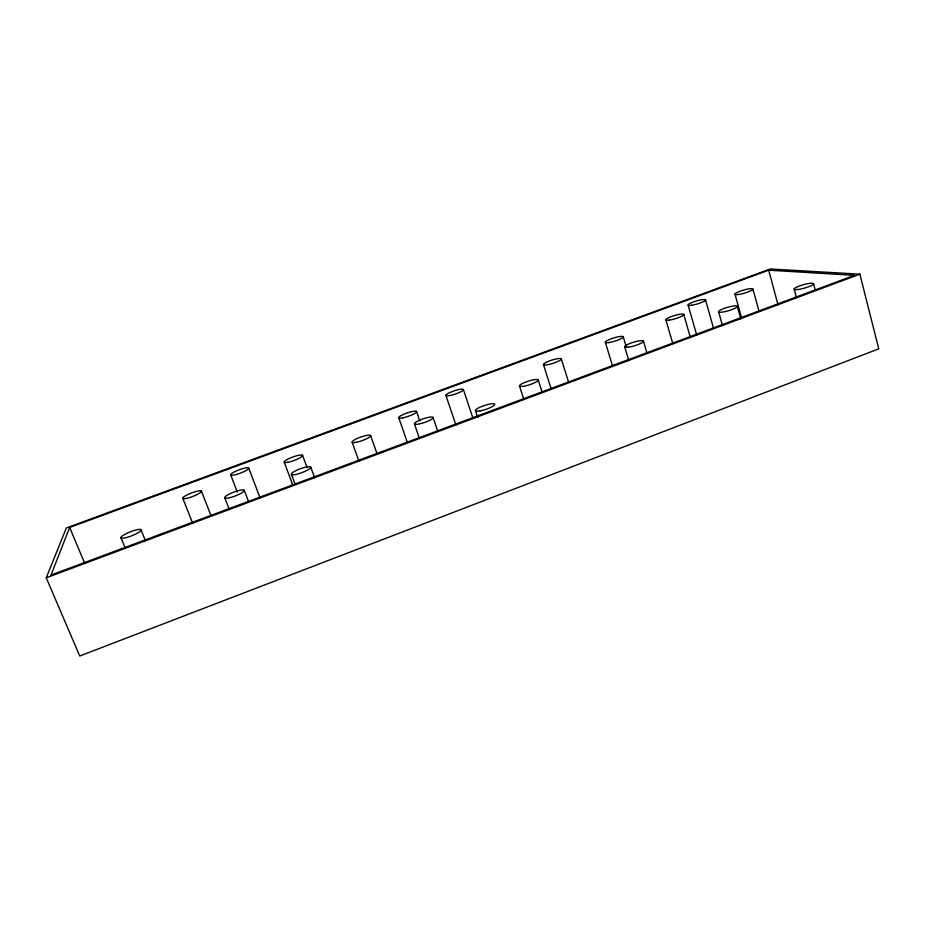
<?xml version="1.0" encoding="UTF-8"?>
<svg xmlns="http://www.w3.org/2000/svg" width="925" height="925" viewBox="0 0 925 925"><rect width="100%" height="100%" fill="white"/><g stroke="black" fill="none" stroke-linecap="round" stroke-linejoin="round"><path stroke-width="1.39" d="M69.664 527.458L51.014 575.049L854.342 275.349L768.698 270.192L69.664 527.458L84.718 563.36M46.25 577.813L66.334 527.967L770.213 268.978L859.88 274.17L878.75 348.829L79.735 656.022L46.25 577.813L859.88 274.17M120.898 537.564L125.43 548.594M141.097 530.06A10.846 2.093 -21.7 0 1 125.638 537.772A10.846 2.093 -21.7 0 1 126.239 533.656A10.846 2.093 -21.7 0 1 141.097 530.06L145.433 540.743M182.757 498.17L192.747 523.457M201.477 491.244A10.002 1.85 -21 0 1 187.555 498.136A10.002 1.85 -21 0 1 187.324 494.794A10.002 1.85 -21 0 1 201.477 491.244L210.831 515.179M224.694 497.685L229.308 509.594M244.281 490.4A10.452 2.058 -20.8 0 1 230.013 497.638A10.452 2.058 -20.8 0 1 229.192 494.135A10.452 2.058 -20.8 0 1 244.281 490.4L248.409 501.177M230.683 474.826L237.297 492.054M248.779 468.154A9.655 1.769 -20.5 0 1 235.621 474.652A9.655 1.769 -20.5 0 1 234.8 471.692A9.655 1.769 -20.5 0 1 248.779 468.154L260.064 497.847M291.363 474.294L294.878 483.74M284.218 462.142L292.658 484.758M310.719 467.102L314.697 477.89M302.579 455.354L307.065 467.541M352.159 442.266L358.935 461.17M370.555 435.444L377.25 454.337M398.814 417.915L407.358 442.474M414.504 424.089L419.141 437.537M416.504 411.371L419.788 420.91M433.131 417.73A9.921 1.954 -18.9 0 1 418.574 424.089A9.921 1.954 -18.9 0 1 419.522 420.228A9.921 1.954 -18.9 0 1 433.131 417.73L437.722 431.177M445.873 395.229L455.979 425.176M463.437 389.703A9.25 1.7 -18.6 0 1 450.012 395.507A9.25 1.7 -18.6 0 1 450.521 392.246A9.25 1.7 -18.6 0 1 463.437 389.703L472.999 418.354M475.392 410.457L477.647 417.244M519.468 385.887L523.874 399.531M538.246 380.002A9.851 1.919 -17.9 0 1 524.394 386.107A9.851 1.919 -17.9 0 1 523.943 382.765A9.851 1.919 -17.9 0 1 538.246 380.002L542.166 392.316M543.449 364.542L551.173 388.905M561.313 358.912A9.366 1.723 -17.7 0 1 548.282 364.6A9.366 1.723 -17.7 0 1 547.565 361.698A9.366 1.723 -17.7 0 1 561.313 358.912L568.54 381.979M605.355 342.331L612.477 365.78M624.699 346.91L628.85 360.738M623.219 336.712L626.121 346.389M643.384 341.036L647.014 353.281M665.919 319.946L672.718 343.302M688.154 305.192L696.745 335.22M683.725 314.338L690.455 337.741M705.474 299.723L713.591 328.456M718.656 311.956L722.518 325.692M734.959 294.023L741.388 317.24M737.387 306.545A9.817 1.769 -16.2 0 1 722.622 312.049A9.817 1.769 -16.2 0 1 723.893 308.511A9.817 1.769 -16.2 0 1 737.387 306.545L740.832 318.963M752.973 289.213A9.4 1.607 -16.1 0 1 738.936 294.428A9.4 1.607 -16.1 0 1 739.965 291.259A9.4 1.607 -16.1 0 1 752.973 289.213L758.986 311.193M768.698 270.192L778.029 304.834M794.147 288.993L796.367 297.353M813.595 283.859A10.094 1.781 -15.6 0 1 798.83 289.375A10.094 1.781 -15.6 0 1 799.188 286.079A10.094 1.781 -15.6 0 1 813.595 283.859L815.041 289.363M628.179 347.21A9.805 1.85 -16.9 0 0 643.337 341.556A9.805 1.85 -16.9 0 0 630.619 343.198A9.805 1.85 -16.9 0 0 628.179 347.21M287.548 462.327A9.782 1.85 -20.1 0 0 302.487 455.898A9.782 1.85 -20.1 0 0 290.173 458.048A9.782 1.85 -20.1 0 0 287.548 462.327M355.871 442.358A9.84 1.908 -19.5 0 0 370.613 435.953A9.84 1.908 -19.5 0 0 357.628 438.288A9.84 1.908 -19.5 0 0 355.871 442.358M669.446 320.085A9.366 1.653 -16.7 0 0 683.748 314.778A9.366 1.653 -16.7 0 0 671.296 316.593A9.366 1.653 -16.7 0 0 669.446 320.085M608.581 342.597A9.366 1.7 -17.1 0 0 623.126 337.197A9.366 1.7 -17.1 0 0 611.159 338.804A9.366 1.7 -17.1 0 0 608.581 342.597M402.629 417.88A9.493 1.792 -19 0 0 416.643 411.822A9.493 1.792 -19 0 0 403.739 414.25A9.493 1.792 -19 0 0 402.629 417.88M294.925 474.56A10.325 2.07 -20.1 0 0 310.65 467.703A10.325 2.07 -20.1 0 0 297.584 469.877A10.325 2.07 -20.1 0 0 294.925 474.56M691.692 305.262A9.123 1.549 -16.5 0 0 705.532 300.128A9.123 1.549 -16.5 0 0 693.241 302.024A9.123 1.549 -16.5 0 0 691.692 305.262M480.167 410.873A10.198 2.058 -18.3 0 0 494.783 404.398A10.198 2.058 -18.3 0 0 480.295 407.081A10.198 2.058 -18.3 0 0 480.167 410.873"/></g></svg>
